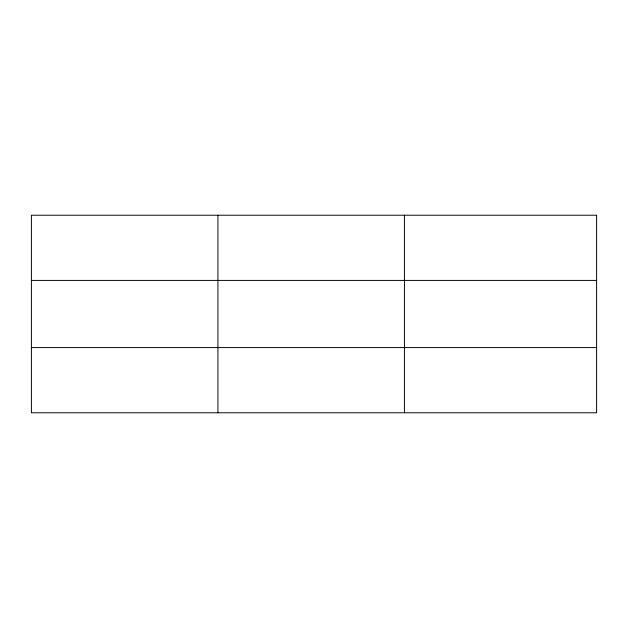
<?xml version="1.0" encoding="UTF-8"?>
<svg xmlns="http://www.w3.org/2000/svg" width="628" height="628" viewBox="0 0 628 628"><rect width="100%" height="100%" fill="white"/><g stroke="black" fill="none" stroke-linecap="round" stroke-linejoin="round"><path stroke-width="0.94" d="M217.916 215.223L217.916 412.777M404.432 215.223L404.432 412.777M31.4 280.418L596.6 280.418M31.4 347.582L596.6 347.582M596.6 215.223L596.6 412.777L31.4 412.777L31.4 215.223L596.6 215.223"/></g></svg>
